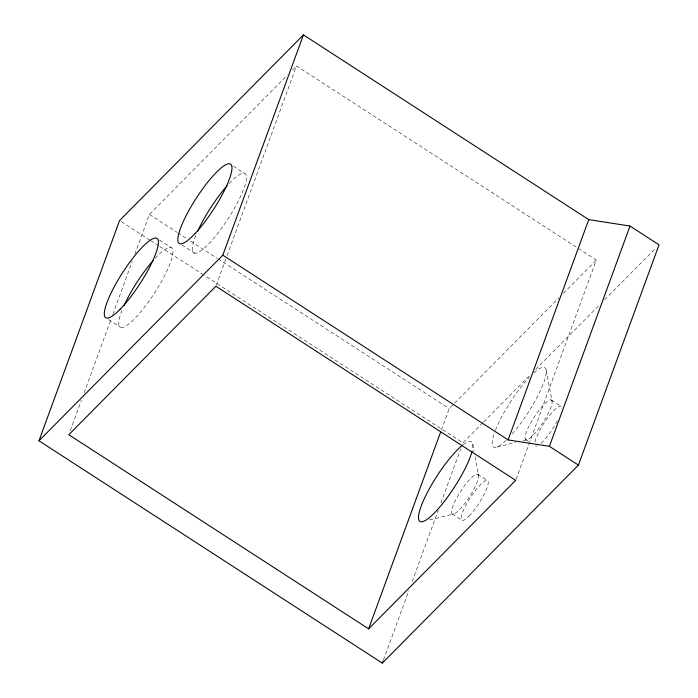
<?xml version="1.0" encoding="UTF-8"?>
<svg xmlns="http://www.w3.org/2000/svg" width="698" height="698" viewBox="0 0 698 698"><rect width="100%" height="100%" fill="white"/><g stroke="black" fill="none" stroke-linecap="round" stroke-linejoin="round"><path stroke-width="0.52" stroke-dasharray="3.49 2.62" d="M70.289 430.64L81.483 400.05M84.1 392.904L111.34 318.463M112.832 314.379L132.245 261.349M134.854 254.212L149.407 214.443L287.297 75.227M216.249 285.212L226.702 256.655M227.068 255.634L296.484 65.952L596.31 260.075L529.878 441.598M441.398 429.985L449.233 408.566L453.831 403.924M383.438 660.038L408.81 590.691M412.169 581.513L438.3 510.125M440.909 502.988L460.689 448.936M516.075 479.334L529.512 442.619M292.654 69.817L296.484 65.952M454.599 403.156L558.775 297.967M563.373 293.326L596.31 260.075M482.841 422.709L462.931 442.82L204.505 275.501M483.609 421.941L530.34 374.765M535.698 369.347L599.277 305.157M604.643 299.739L655.963 247.921M429.689 519.844L453.927 513.92M497.002 446.964L515.909 442.436M523.264 440.682L527.461 439.67M233.306 166.185L244.187 173.226M551.315 399.989L560.991 406.245M525.838 439.74L528.482 441.441M149.407 214.443L176.83 232.198M177.746 232.792L186.889 238.707M190.545 241.072L217.052 258.234M217.968 258.827L449.233 408.566M181.934 244.981L194.629 253.2M159.467 240.025L171.254 247.659M121.408 221.702L149.712 240.025M150.628 240.618L158.847 245.94M159.755 246.534L203.589 274.907M477.781 474.23L487.448 480.494M452.304 513.981L461.971 520.246M108.705 319.623L120.492 327.257M546.22 370.167L552.074 401.28A23.61 5.148 -57.1 0 1 532.818 435.596A23.61 5.148 -57.1 0 1 530.846 422.709A23.61 5.148 -57.1 0 1 552.074 401.28M472.808 444.242L474.143 451.545M475.102 456.754L478.531 475.521A23.61 5.148 -57.1 0 1 459.284 509.845A23.61 5.148 -57.1 0 1 457.303 496.959A23.61 5.148 -57.1 0 1 478.531 475.521M533.857 372.906A47.228 10.296 -57.1 0 1 543.751 382.591A47.228 10.296 -57.1 0 1 511.015 435.308M506.146 440.351A47.228 10.296 -57.1 0 1 494.725 432.088M495.432 430.221A47.228 10.296 -57.1 0 1 529.459 377.199M463.245 444.609A47.447 10.348 -57.1 0 1 472.476 449.381M155.183 258.295A47.228 10.296 -57.1 0 1 170.644 261.977A47.228 10.296 -57.1 0 1 133.353 319.928A47.228 10.296 -57.1 0 1 122.717 308.725M229.206 183.53A47.228 10.296 -57.1 0 1 243.942 188.425A47.228 10.296 -57.1 0 1 206.285 246.263A47.228 10.296 -57.1 0 1 196.67 233.507M534.921 442.148A23.61 5.148 -57.1 0 1 550.059 414.839A23.61 5.148 -57.1 0 1 561.742 409.115M557.37 420.711A23.61 5.148 -57.1 0 1 540.941 443.335M537.137 445.935A23.61 5.148 -57.1 0 1 535.514 445.996M468.951 516.101A23.61 5.148 -57.1 0 0 488.207 481.786A23.61 5.148 -57.1 0 0 466.979 503.214A23.61 5.148 -57.1 0 0 468.951 516.101"/><path stroke-width="1.05" d="M38.966 440.796L119.576 220.516L303.429 34.9L588.746 219.634L630.015 226.047L659.034 244.832L578.424 465.112L382.312 663.1L38.966 440.796L222.819 255.18L303.429 34.9M368.623 628.846L515.7 480.355L215.874 286.224L68.797 434.723L368.623 628.846L440.647 432.018M382.312 663.1L383.062 661.058M578.424 465.112L549.405 446.327L508.135 439.915L588.746 219.634M549.405 446.327L630.015 226.047M222.819 255.18L508.135 439.915M472.11 451.021A47.447 10.348 -57.1 0 1 439.74 507.062A47.447 10.348 -57.1 0 1 419.027 513.248A47.447 10.348 -57.1 0 1 450.498 457.478L457.269 449.966A47.447 10.348 -57.1 0 1 462.565 445.141M124.035 305.68A47.228 10.296 -57.1 0 1 153.15 260.546M197.551 231.483A47.228 10.296 -57.1 0 1 227.199 185.72M120.091 309.284A47.228 10.296 -57.1 0 0 158.324 240.749A47.228 10.296 -57.1 0 0 115.676 284.156A47.228 10.296 -57.1 0 0 120.091 309.284M195.108 233.498A47.228 10.296 -57.1 0 0 231.666 165.714A47.228 10.296 -57.1 0 0 187.928 212.244A47.228 10.296 -57.1 0 0 195.108 233.498"/></g></svg>
